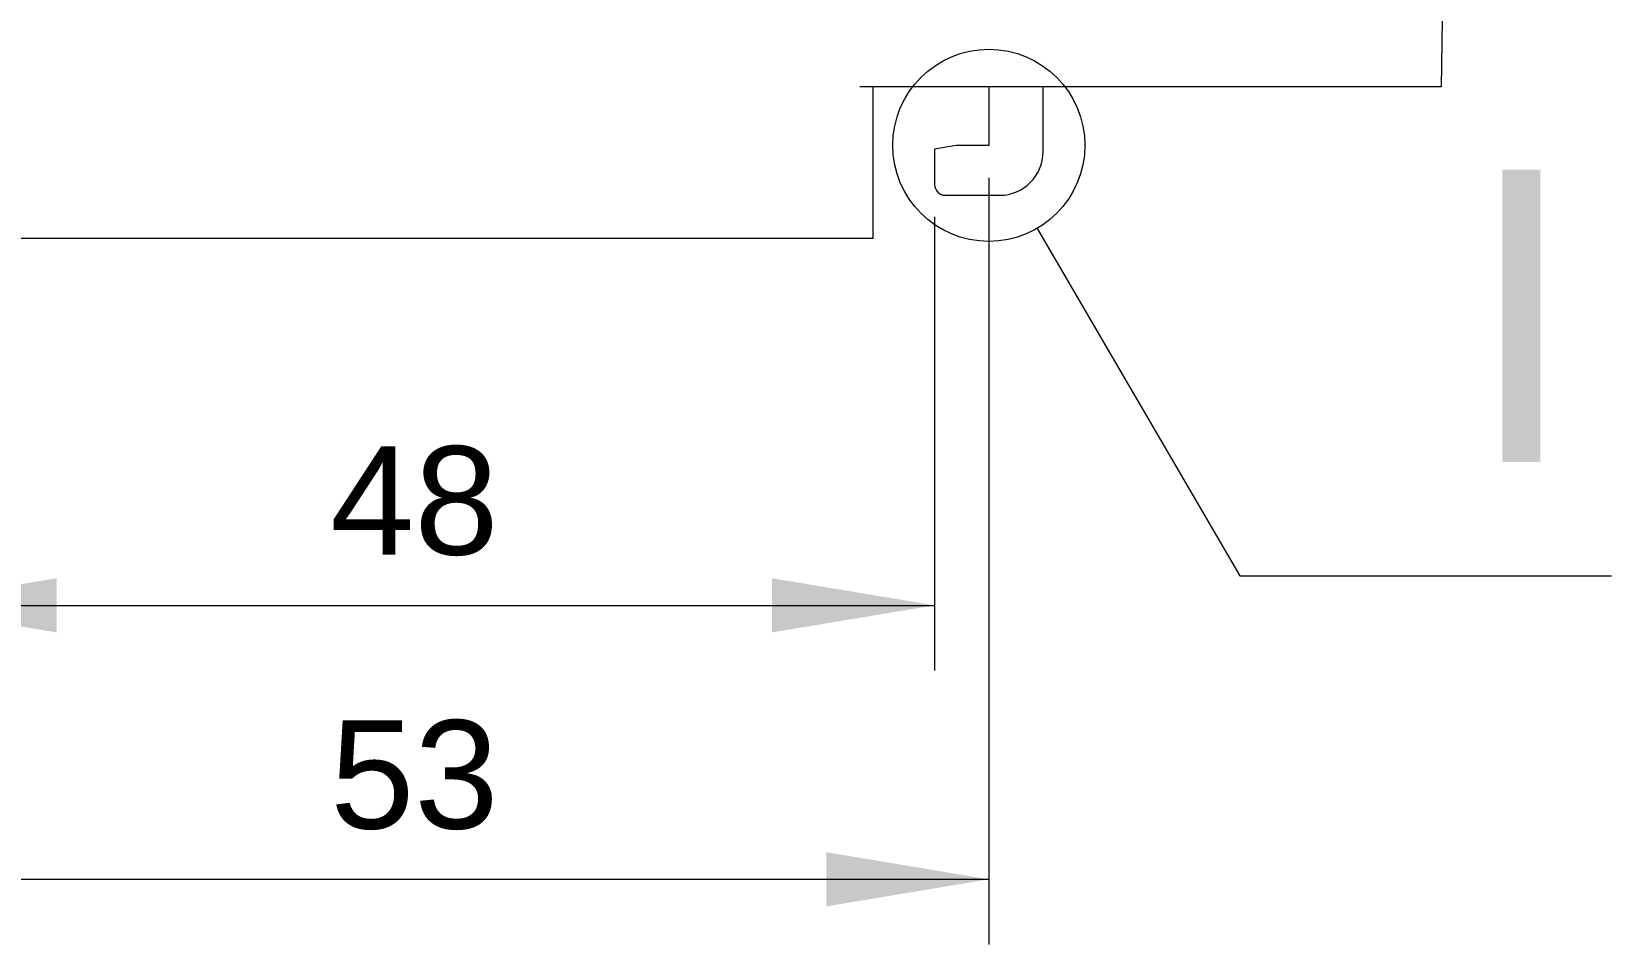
# Model space of a CAD drawing. Header units: millimetres. Extents: x -297 to 694, y -237 to 210.
# Drawn here: x -240.1 to -167.2, y 21.2 to 63.3 of the extents above; entities that cross this region are included whole.
import ezdxf

# ---------------------------------------------------------------- set-up
doc = ezdxf.new("R2010")
doc.units = ezdxf.units.MM
doc.layers.get('0').update_dxf_attribs({"lineweight": 20})
doc.layers.add('EB0', color=7, linetype='Continuous', lineweight=35)
doc.styles.add('标准', font='')
doc.styles.get('标准').set_extended_font_data('arial')
doc.dimstyles.new('标准', dxfattribs={"dimscale": 1.5, "dimtxt": 3.333333, "dimasz": 5, "dimexe": 2, "dimexo": 1, "dimgap": 1.5, "dimtad": 1, "dimdec": 1, "dimdsep": 46, "dimtxsty": '标准', "dimcen": 2.5, "dimdle": 10, "dimclrd": 256, "dimclre": 256, "dimclrt": 7, "dimadec": 0, "dimazin": 0, "dimtfac": 0.714286, "dimtdec": 1, "dimtmove": 0, "dimatfit": 3, "dimfxl": 0, "dimtolj": 1, "dimarcsym": 0})

# ---------------------------------------------------------------- blocks, each defined once
blk = doc.blocks.new('*X8')
for points in [[(-246.461, 36.857), (-238.961, 38.107), (-238.961, 35.607)], [(-198.461, 36.857), (-205.961, 38.107), (-205.961, 35.607)]]:
    blk.add_hatch(color=256).paths.add_polyline_path(points, flags=0)
at = {"linetype": 'Continuous'}
for p, q in [((-246.461, 54.764), (-246.461, 33.857)), ((-198.461, 54.764), (-198.461, 33.857))]:
    blk.add_line(p, q, dxfattribs=at)
blk.add_line((-246.461, 36.857), (-198.461, 36.857))
at = {"color": 7, "linetype": 'Continuous', "insert": (-222.461, 41.658), "char_height": 5, "width": 14.74085, "attachment_point": 5, "style": '标准'}
blk.add_mtext('48', dxfattribs=at)
blk = doc.blocks.new('*X9')
for points in [[(-248.961, 24.225), (-241.461, 25.475), (-241.461, 22.975)], [(-195.961, 24.225), (-203.461, 25.475), (-203.461, 22.975)]]:
    blk.add_hatch(color=256).paths.add_polyline_path(points, flags=0)
at = {"linetype": 'Continuous'}
for p, q in [((-248.961, 56.564), (-248.961, 21.225)), ((-195.961, 56.564), (-195.961, 21.225))]:
    blk.add_line(p, q, dxfattribs=at)
blk.add_line((-248.961, 24.225), (-195.961, 24.225))
at = {"color": 7, "linetype": 'Continuous', "insert": (-222.461, 29.026), "char_height": 5, "width": 14.32165, "attachment_point": 5, "style": '标准'}
blk.add_mtext('53', dxfattribs=at)
blk = doc.blocks.new('*X12')
at = {"layer": 'EB0', "linetype": 'Continuous', "lineweight": 18}
for p, q in [((2.233, -3.826), (11.584, -19.851)), ((11.584, -19.851), (28.719, -19.851))]:
    blk.add_line(p, q, dxfattribs=at)
blk.add_circle((0, 0), 4.43, dxfattribs=at)
at = {"layer": 'EB0', "linetype": 'Continuous', "lineweight": 18, "insert": (24.821, -7.861), "char_height": 13.4859, "width": 7.79577, "attachment_point": 5, "line_spacing_factor": 1.107834, "style": '标准'}
blk.add_mtext('{\\T1.1;I}', dxfattribs=at)

msp = doc.modelspace()

# ---------------------------------------------------------------- linework, layer by layer
at = {"linetype": 'Continuous'}
for p, q in [((-174.961, 68.764), (-175.101, 60.764)), ((-175.101, 60.764), (-201.916, 60.764)), ((-201.295, 53.764), (-201.295, 60.764)), ((-195.961, 60.764), (-195.961, 58.064)), ((-193.461, 57.764), (-193.461, 60.764)), ((-197.461, 58.064), (-198.461, 57.888)), ((-198.461, 57.888), (-198.461, 56.264)), ((-195.961, 58.064), (-197.461, 58.064)), ((-197.961, 55.764), (-195.461, 55.764)), ((-201.296, 53.764), (-243.626, 53.764))]:
    msp.add_line(p, q, dxfattribs=at)
for centre, radius, start, end in [((-195.461, 57.764), 2, 270, 0), ((-197.961, 56.264), 0.5, 180, 270)]:
    msp.add_arc(centre, radius, start, end, dxfattribs=at)

# ---------------------------------------------------------------- block references
msp.add_blockref('*X12', (-195.961, 58.064), dxfattribs=at)

# ---------------------------------------------------------------- dimensions: what is measured, and where the dimension line sits
for base, p1, p2, picture, middle in [((-195.961, 24.225), (-248.961, 58.064), (-195.961, 58.064), '*X9', (-222.461, 29.026)), ((-198.461, 36.857), (-246.461, 56.264), (-198.461, 56.264), '*X8', (-222.461, 41.658))]:
    dim = msp.add_linear_dim(base=base, p1=p1, p2=p2, dimstyle='标准', override={"dimsah": 1, "dimtfill": 1, "dimtzin": 8}, dxfattribs=at)
    dim.commit()
    dim.dimension.update_dxf_attribs({"geometry": picture, "text_midpoint": middle})

doc.saveas('drawing.dxf')
